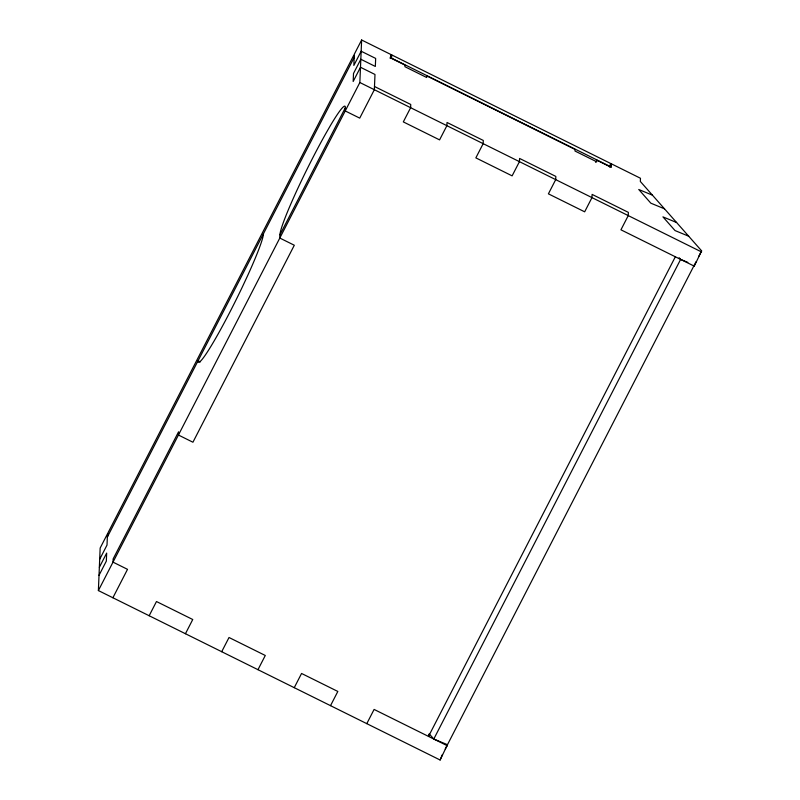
<?xml version="1.0" encoding="UTF-8"?>
<svg xmlns="http://www.w3.org/2000/svg" width="800" height="800" viewBox="0 0 800 800"><rect width="100%" height="100%" fill="white"/><g stroke="black" fill="none" stroke-linecap="round" stroke-linejoin="round"><path stroke-width="1.2" d="M429.38 734.03L433.79 739.03L447.47 744.69L440.11 760L98.38 590.56L100.16 548.05L107.48 533.84L107.01 545.07L99.69 559.28M107.89 535.98L108.03 532.77L353.77 55.28L353.63 58.49M374.49 86.5L410.76 104.48L410.63 107.69L403.31 121.9L439.58 139.89L446.9 125.68L447.03 122.47L483.3 140.45L483.17 143.66L475.85 157.87L512.12 175.86L519.44 161.65L519.57 158.44L555.84 176.42L555.71 179.63L548.4 193.84L584.67 211.82L591.98 197.61L592.11 194.4L628.39 212.39L628.25 215.6L620.94 229.81L694.26 266.16L701.62 250.85L640.34 181.47L640.47 178.26L611.46 163.87L611.31 167.4L596.8 160.21L596.73 161.81L574.97 151.02L575.04 149.42L426.77 75.9L426.7 77.51L404.94 66.71L405.01 65.11L390.5 57.92L390.65 54.39L361.63 40L354.31 54.21L353.84 65.44L361.16 51.23L375.67 58.42L375.33 66.45L360.82 59.25L353.51 73.46L353.17 81.49L360.49 67.27L374.99 74.47L374.35 89.71L359.73 118.13L345.22 110.94L345.35 107.73A72.66 5.93 -63.6 0 0 330.35 125.66L325.46 134.17A72.66 5.93 -63.6 0 0 279.94 234.84L279.8 238.05L294.31 245.24L192.93 442.23L178.43 435.03L178.56 431.83L113.14 558.93L113.01 562.14L127.52 569.34L112.89 597.76M98.38 590.56L359.85 82.52L361.63 40M391.73 54.93L391.6 58.14L610.23 166.54L610.37 163.33L391.73 54.93L390.05 58.2M428.6 734.27L428.51 736.41L675.34 256.78M440.11 760L442.4 754.53M694.26 266.16L694.3 265.07M107.34 537.05L354.18 57.42M99.36 567.3L106.67 553.09L106.33 561.11L99.02 575.32M279.94 234.84L345.35 107.73M149.16 615.74L156.48 601.53L192.75 619.51L185.43 633.73M221.7 651.71L229.02 637.5L265.29 655.48L257.97 669.69M294.25 687.68L301.56 673.47L337.83 691.45L330.52 705.66M595.67 162.39L596.8 160.21M609.77 167.15L611.46 163.87M366.79 723.65L374.1 709.43L447.42 745.79M433.79 739.03L680.62 259.4L679.15 257.74M445.22 749.06L695.99 261.79M698.8 256.32L701.62 250.85M652.43 195.16L638.75 189.49L650.84 203.18L664.52 208.84M676.61 222.53L662.93 216.87L675.02 230.56L688.7 236.22M680.62 259.4L687.83 262.38M359.85 82.52L701.57 251.95M200.29 361.89L198.05 360.79A72.66 5.93 -63.6 0 0 242.46 286.73L247.45 276.03A72.66 5.93 -63.6 0 0 263.47 233.68"/></g></svg>
